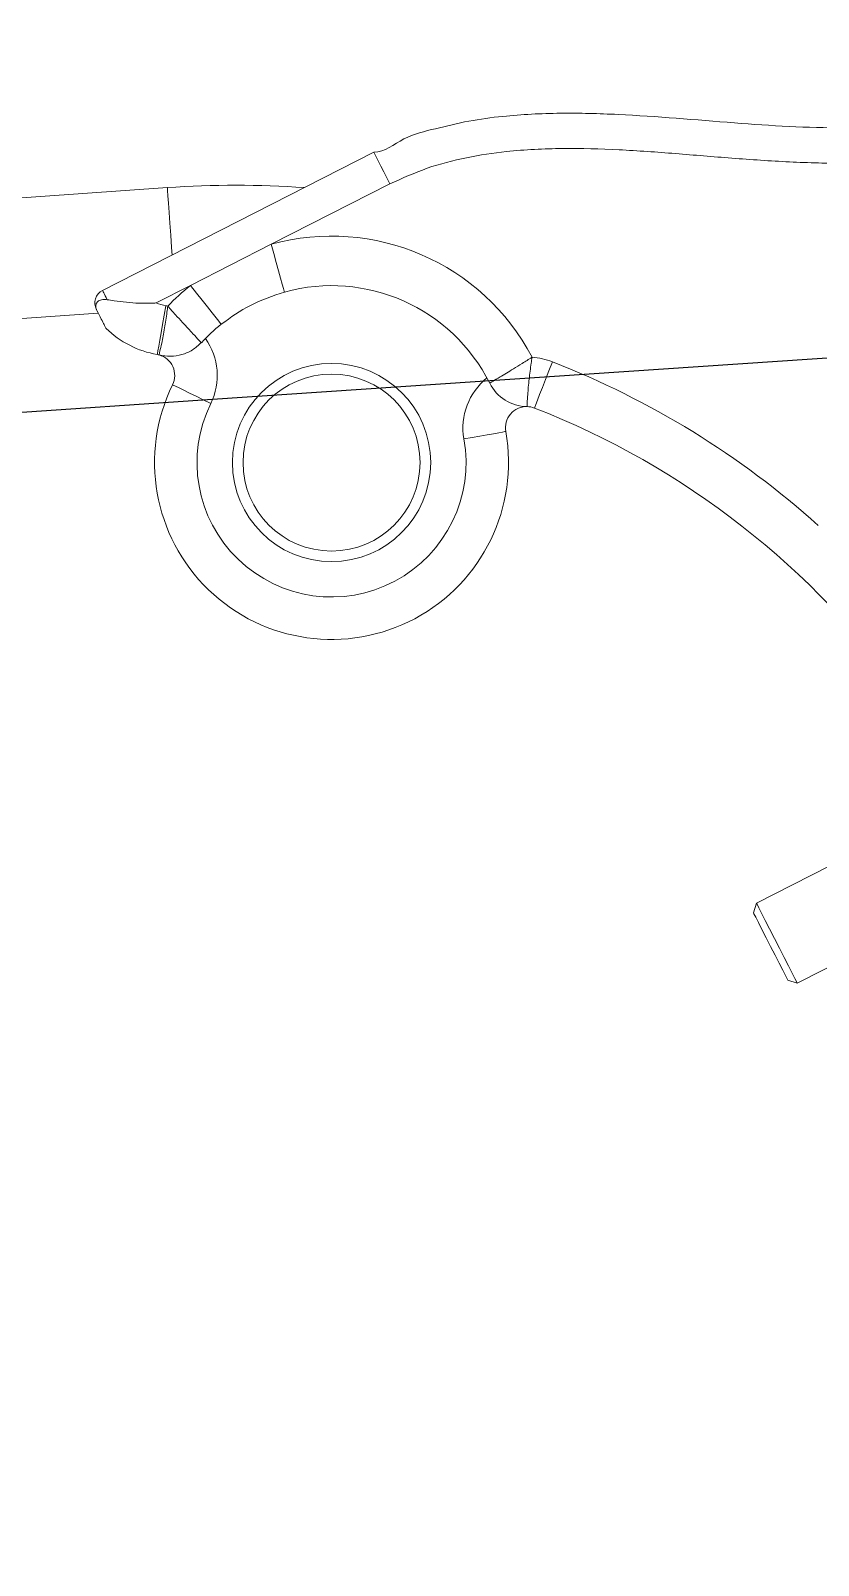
# Model space of a CAD drawing. Header units: millimetres. Extents: x 1587714 to 3094800, y -694377 to -413614.
# Drawn here: x 2254799.9 to 2254911.1, y -549986.3 to -549769.5 of the extents above; entities that cross this region are included whole.
import ezdxf

# ---------------------------------------------------------------- set-up
doc = ezdxf.new("R2010")
doc.units = ezdxf.units.MM

# ---------------------------------------------------------------- blocks, each defined once
blk = doc.blocks.new('poste RT1 vista lateral')
at = {"color": 7, "linetype": 'Continuous', "lineweight": 15}
for p, q in [((-1577.6769, 8939.4238), (-1539.3774, 8958.9388)), ((-1537.1074, 8954.4833), (-1553.8694, 8945.9431)), ((-1568.5252, 8953.9502), (-1962.7506, 8926.3832)), ((-1553.8694, 8945.9431), (-1565.2834, 8940.1276)), ((-1565.2834, 8940.1276), (-1570.1217, 8937.6624)), ((-1961.5647, 8909.4241), (-1578.2917, 8936.2252)), ((-1563.7283, 8932.0395), (-1563.7401, 8932.0519)), ((-1569.7042, 8930.3114), (-1569.7003, 8930.3286)), ((-1472.4682, 8859.4182), (-1485.3395, 8852.8597)), ((-1485.3395, 8852.8597), (-1485.7765, 8851.5141)), ((-1479.5738, 8841.5434), (-1466.7025, 8848.1019)), ((-1480.9188, 8841.9802), (-1479.5738, 8841.5434))]:
    blk.add_line(p, q, dxfattribs=at)
at = {"color": 7, "linetype": 'Continuous', "lineweight": 15, "flags": 128}
for points in [[(-1537.1074, 8954.4833), (-1537.5503, 8955.353), (-1537.9761, 8956.1884), (-1538.3685, 8956.959), (-1538.7124, 8957.6342), (-1538.9947, 8958.1883), (-1539.2045, 8958.5993), (-1539.3338, 8958.853), (-1539.3774, 8958.9388)], [(-1552.0045, 8939.1959), (-1552.0404, 8939.3256), (-1552.1465, 8939.7099), (-1552.3187, 8940.3327), (-1552.5507, 8941.1719), (-1552.8333, 8942.1942), (-1553.1557, 8943.3615), (-1553.5056, 8944.627), (-1553.8694, 8945.9431)], [(-1577.6769, 8939.4238), (-1577.666, 8939.4028), (-1577.6333, 8939.3389), (-1577.5793, 8939.2321), (-1577.5043, 8939.0852), (-1577.4092, 8938.8983), (-1577.2948, 8938.6742), (-1577.1622, 8938.4139), (-1577.0127, 8938.1201)], [(-1560.921, 8934.6526), (-1561.0048, 8934.7584), (-1561.253, 8935.0693), (-1561.6562, 8935.5757), (-1562.1987, 8936.2566), (-1562.8597, 8937.0863), (-1563.6139, 8938.0324), (-1564.4322, 8939.0595), (-1565.2834, 8940.1276)], [(-1569.959, 8930.3687), (-1569.9354, 8930.5012), (-1569.8654, 8930.8932), (-1569.7518, 8931.5302), (-1569.599, 8932.3876), (-1569.4128, 8933.4319), (-1569.2002, 8934.623), (-1568.9697, 8935.9152), (-1568.7299, 8937.2599)], [(-1516.7015, 8922.8137), (-1516.6526, 8922.9386), (-1516.508, 8923.3096), (-1516.2732, 8923.9123), (-1515.9572, 8924.7239), (-1515.572, 8925.7119), (-1515.1326, 8926.8401), (-1514.6559, 8928.0636), (-1514.16, 8929.3358)], [(-1567.792, 8926.0972), (-1567.6885, 8926.0466), (-1567.3818, 8925.8969), (-1566.8839, 8925.6527), (-1566.2137, 8925.3247), (-1565.3971, 8924.9251), (-1564.4655, 8924.4692), (-1563.4546, 8923.9743), (-1562.4033, 8923.4593)], [(-1520.7428, 8919.493), (-1520.8563, 8919.4729), (-1521.1925, 8919.4129), (-1521.7383, 8919.3156), (-1522.4729, 8919.184), (-1523.3681, 8919.0247), (-1524.3892, 8918.8426), (-1525.4974, 8918.6451), (-1526.6498, 8918.4401)], [(-1485.3395, 8852.8597), (-1485.2558, 8852.6947), (-1485.0092, 8852.2112), (-1484.6145, 8851.4369), (-1484.0943, 8850.4155), (-1483.479, 8849.2081), (-1482.8041, 8847.8835), (-1482.1091, 8846.5197), (-1481.4344, 8845.1951), (-1480.819, 8843.9877), (-1480.2988, 8842.9663), (-1479.904, 8842.1919), (-1479.6576, 8841.7084), (-1479.5738, 8841.5434), (-1479.5738, 8841.5434)], [(-1480.9188, 8841.9802), (-1481.0015, 8842.1433), (-1481.2443, 8842.6192), (-1481.6303, 8843.3764), (-1482.1332, 8844.3644), (-1482.719, 8845.5136), (-1483.3477, 8846.7476), (-1483.9763, 8847.9817), (-1484.5621, 8849.1309), (-1485.0652, 8850.1179), (-1485.4512, 8850.8761), (-1485.6937, 8851.352), (-1485.7765, 8851.5141)]]:
    blk.add_lwpolyline(points, dxfattribs=at)
at = {"color": 8, "linetype": 'Continuous', "lineweight": 15, "flags": 128}
blk.add_lwpolyline([(-1568.5252, 8953.9502), (-1568.522, 8953.9034), (-1568.4963, 8953.5344), (-1568.4459, 8952.8134), (-1568.373, 8951.772), (-1568.2809, 8950.454), (-1568.1735, 8948.9195), (-1568.0557, 8947.2334), (-1567.9323, 8945.4701), (-1567.8593, 8944.4268)], dxfattribs=at)
at = {"color": 7, "linetype": 'Continuous', "lineweight": 15}
for radius in [14, 12.5]:
    blk.add_circle((-1545.3466, 8915.1077), radius, dxfattribs=at)
for centre, radius, start, end in [((-1558.7943, 8814.7896), 139.5, 86.038239, 94), ((-1545.3466, 8915.1077), 31.9915, 27.720285, 105.450645), ((-1576.769, 8937.6421), 2, 117, 207), ((-1545.3466, 8915.1077), 31.9915, 128.549355, 136.297694), ((-1545.3466, 8915.1077), 24.9915, 26.667059, 105.450645), ((-1567.5138, 8944.0793), 6.9269, 247.883877, 259.888291), ((-1570.4855, 8927.4163), 9.999, 78.397586, 79.888291), ((-1594.0666, 8928.7826), 17.4346, 26.629482, 27.135471), ((-1567.5138, 8944.0793), 13.9269, 225.99118, 259.888291), ((-1545.3466, 8915.1077), 24.9915, 128.549355, 137.35092), ((-1570.4855, 8927.4163), 8.999, 333.9125, 35.477904), ((-1570.4855, 8927.4163), 2.999, 74.900981, 79.888291), ((-1570.4855, 8927.4163), 2.999, 333.9125, 74.900981), ((-1517.7904, 8920.019), 9.999, 68.711035, 85.620393), ((-1558.7943, 8814.7896), 122.935, 48.048951, 68.711035), ((-1517.7904, 8920.019), 8.999, 128.540075, 190.105479), ((-1517.6517, 8929.0169), 6, 206.667059, 269.116998), ((-1545.3466, 8915.1077), 24.9915, 153.9125, 10.105479), ((-1545.3466, 8915.1077), 18.9915, 153.9125, 10.105479), ((-1517.7904, 8920.019), 2.999, 89.116998, 190.105479), ((-1517.7904, 8920.019), 2.999, 68.711035, 89.116998), ((-1558.7943, 8814.7896), 115.935, 35.261034, 68.711035)]:
    blk.add_arc(centre, radius, start, end, dxfattribs=at)
for points, knots in [([(-1539.3774, 8958.9388), (-1539.3773, 8958.9388), (-1537.823, 8958.9388), (-1535.2197, 8961.2291), (-1530.6222, 8962.2724), (-1525.9776, 8963.4291), (-1520.0791, 8964.2111), (-1513.0324, 8964.5658), (-1502.1021, 8964.262), (-1491.3558, 8963.2913), (-1480.7375, 8962.5465), (-1472.9721, 8962.3088), (-1465.1624, 8962.5888), (-1457.9527, 8963.6209), (-1451.4209, 8965.3423), (-1447.6729, 8967.0564), (-1445.7835, 8967.9205)], [0, 0, 0, 0, 0.00000125, 0.04894753, 0.09791001, 0.14868583, 0.19948167, 0.28499935, 0.37059226, 0.54358824, 0.62468817, 0.70576037, 0.78814771, 0.87043338, 0.93468409, 1, 1, 1, 1]), ([(-1455.1548, 8959.2526), (-1455.5599, 8959.1602), (-1458.6, 8958.4667), (-1464.3901, 8957.6411), (-1472.5305, 8957.2957), (-1480.6861, 8957.5325), (-1488.7682, 8958.0932), (-1496.7784, 8958.7755), (-1504.7361, 8959.3583), (-1512.7045, 8959.5789), (-1519.9236, 8959.2386), (-1526.325, 8958.2661), (-1531.892, 8956.8435), (-1535.3721, 8955.2686), (-1537.1074, 8954.4833)], [0, 0, 0, 0, 0.015042685, 0.11288768, 0.211118616, 0.309736037, 0.408113076, 0.504395395, 0.600796188, 0.696940432, 0.792872584, 0.861937584, 0.931157756, 1, 1, 1, 1]), ([(-1577.0127, 8938.1201), (-1577.2957, 8938.1375), (-1577.8332, 8938.1706), (-1578.3654, 8937.9061), (-1578.6162, 8937.5482), (-1578.6622, 8937.1777), (-1578.6015, 8936.859), (-1578.5152, 8936.6708), (-1578.4814, 8936.5971)], [0, 0, 0, 0, 0.26573412, 0.50474686, 0.69134482, 0.82928556, 0.93310806, 1, 1, 1, 1]), ([(-1577.0127, 8938.1201), (-1576.6946, 8938.0712), (-1575.8423, 8937.94), (-1574.3248, 8937.7379), (-1572.5213, 8937.5944), (-1571.1163, 8937.6009), (-1570.3198, 8937.643), (-1570.1283, 8937.6617), (-1570.1217, 8937.6624)], [0, 0, 0, 0, 0.15267689, 0.40898105, 0.665715, 0.91928903, 0.99723807, 1, 1, 1, 1]), ([(-1552.0045, 8939.1959), (-1553.6434, 8938.6493), (-1556.8445, 8937.5816), (-1559.584, 8935.6132), (-1560.921, 8934.6526)], [0, 0, 0, 0, 0.51195411, 1, 1, 1, 1]), ([(-1577.1897, 8934.0622), (-1577.2047, 8934.0916), (-1577.2345, 8934.1501), (-1577.4755, 8934.6241), (-1577.8861, 8935.4285), (-1578.2685, 8936.1792), (-1578.4814, 8936.5971)], [0, 0, 0, 0, 0.19739881, 0.39395346, 0.6626538, 1, 1, 1, 1]), ([(-1569.7003, 8930.3286), (-1569.1642, 8930.2299), (-1568.0922, 8930.0324), (-1566.4628, 8930.3005), (-1564.942, 8930.9433), (-1564.1407, 8931.6824), (-1563.7401, 8932.0519)], [0, 0, 0, 0, 0.25001512, 0.50000904, 0.75001187, 1, 1, 1, 1]), ([(-1523.0134, 8926.3241), (-1523.0103, 8926.3259), (-1522.9929, 8926.3359), (-1522.6406, 8926.5446), (-1521.5233, 8927.2133), (-1520.0007, 8928.1342), (-1518.4062, 8929.1272), (-1517.4926, 8929.6861), (-1517.0317, 8929.9859), (-1517.0268, 8929.9891)], [0, 0, 0, 0, 0.04482409, 0.25462656, 0.4559302, 0.70822984, 0.84957367, 0.99840501, 1, 1, 1, 1]), ([(-1517.7441, 8923.0177), (-1517.744, 8923.0213), (-1517.7432, 8923.0416), (-1517.7254, 8923.4493), (-1517.6485, 8924.7474), (-1517.4733, 8926.7304), (-1517.2308, 8928.653), (-1517.0702, 8929.7051), (-1517.0277, 8929.9834), (-1517.0268, 8929.9891)], [0, 0, 0, 0, 0.04486652, 0.25484489, 0.45621688, 0.70857542, 0.92292454, 0.99841501, 1, 1, 1, 1])]:
    blk.add_open_spline(points, degree=3, knots=knots, dxfattribs=at)
at = {"color": 8, "linetype": 'Continuous', "lineweight": 15}
for points, knots in [([(-1569.7003, 8930.3286), (-1569.6704, 8930.4531), (-1569.6118, 8930.6971), (-1569.3172, 8932.0135), (-1568.9427, 8933.9523), (-1568.647, 8935.8711), (-1568.5101, 8936.9264), (-1568.4752, 8937.2056), (-1568.4745, 8937.2113)], [0, 0, 0, 0, 0.21984558, 0.43070443, 0.69483541, 0.91934409, 0.9983468, 1, 1, 1, 1]), ([(-1563.7401, 8932.0519), (-1563.8283, 8932.1455), (-1564.0011, 8932.329), (-1564.9247, 8933.313), (-1566.1243, 8934.6086), (-1567.3862, 8936.0028), (-1568.1106, 8936.791), (-1568.4706, 8937.2068), (-1568.4745, 8937.2113)], [0, 0, 0, 0, 0.21965963, 0.4303809, 0.69455764, 0.84248319, 0.99831379, 1, 1, 1, 1])]:
    blk.add_open_spline(points, degree=3, knots=knots, dxfattribs=at)

msp = doc.modelspace()

# ---------------------------------------------------------------- linework, layer by layer
at = {"color": 4}
msp.add_arc((2234764.5004, -211499.4674), 338618.7241, 265.19288608, 273.661235159, dxfattribs=at)
at = {"color": 5}
msp.add_arc((2227885.3469, -149696.4433), 401031.0256, 266.927135612, 274.075330051, dxfattribs=at)

# ---------------------------------------------------------------- block references
msp.add_blockref('poste RT1 vista lateral', (2256387.7201, -558745.6049))

doc.saveas('drawing.dxf')
